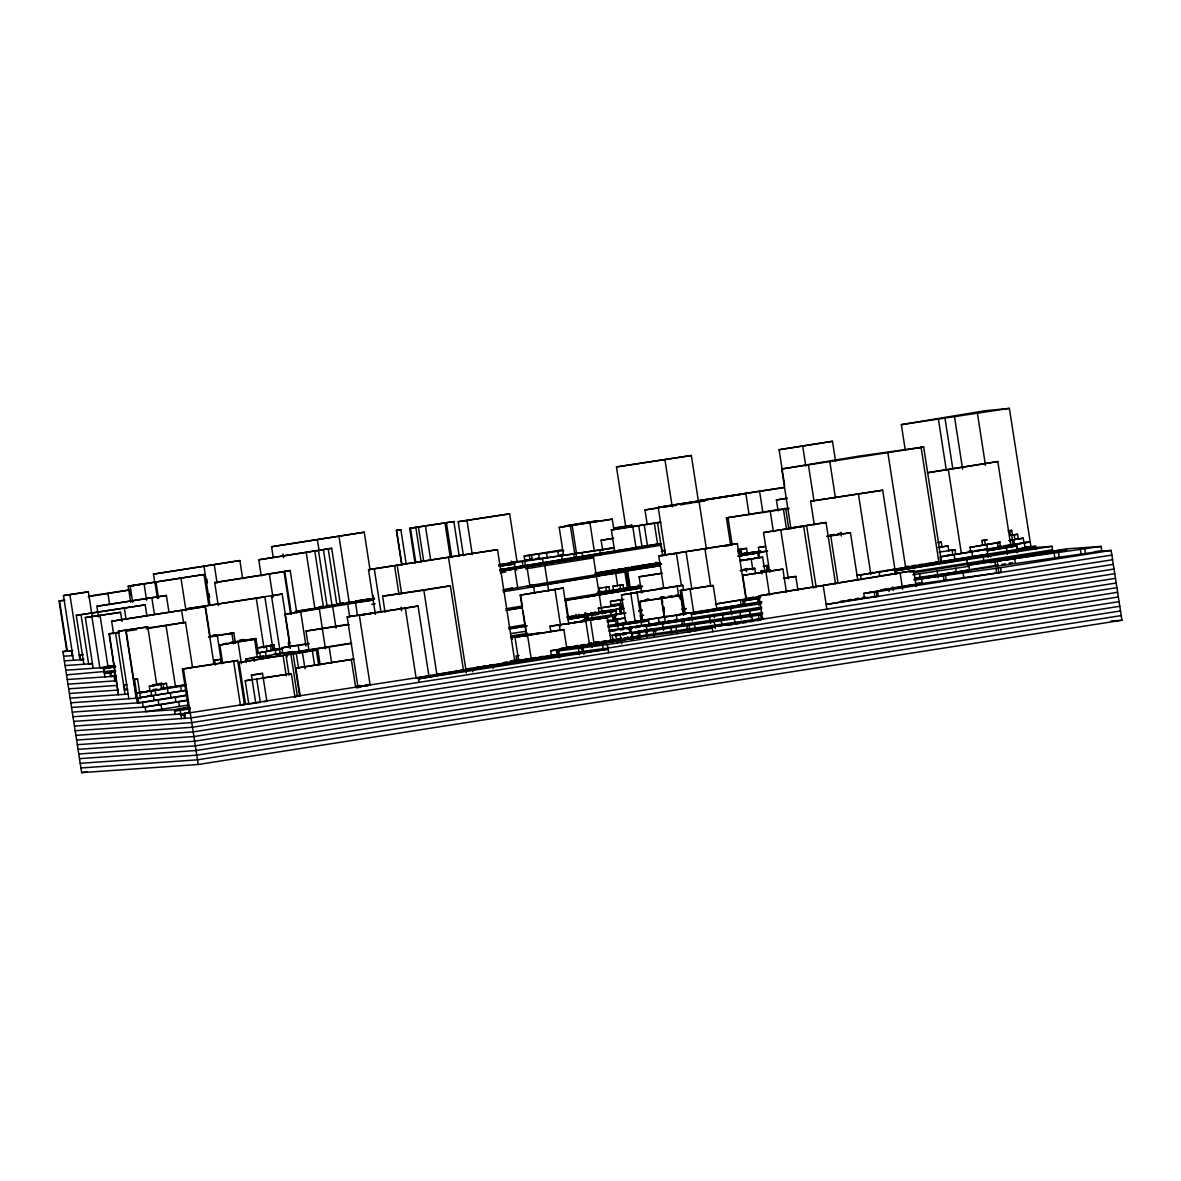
<?xml version="1.0" encoding="UTF-8"?>
<svg xmlns="http://www.w3.org/2000/svg" width="1181" height="1181" viewBox="0 0 1181 1181"><rect width="100%" height="100%" fill="white"/><g stroke="black" fill="none" stroke-linecap="round" stroke-linejoin="round"><path stroke-width="1.5" d="M520.231 595.135L563.234 588.02L520.231 595.135L526.652 636.618M625.768 622.859L621.442 594.929L682.795 585.304L683.607 590.544M291.367 614.076L284.783 571.545L214.706 582.587L218.264 605.617M970.044 547.334L999.776 542.389L1000.499 547.039L998.196 547.615L970.767 551.985L970.044 547.334L999.776 542.389M1024.798 542.345L1030.201 541.961L940.076 556.96L940.799 561.61L1016.974 549.46L1016.767 552.605M661.832 597.379L662.866 597.128M621.058 604.642L598.383 608.23L598.929 611.714L622.461 608.392L621.737 603.727L620.955 603.786L621.678 608.436L615.714 609.617L616.423 614.268L612.836 615.065L613.559 619.715L625.266 618.135M617.146 618.933L613.559 619.715L612.895 615.065L625.871 613.042M184.694 713.531L185.417 718.196L184.502 718.388L183.793 713.737L189.329 712.556M184.871 714.697L180.9 715.11L184.28 714.535M615.139 615.744L616.615 615.434L582.794 620.365L613.072 616.231M282.185 594.013L271.497 595.947L279.72 649.019L273.077 650.022L264.869 596.951L186.436 608.82L282.185 594.013L289.847 643.542M289.685 642.434L288.267 642.715L288.991 647.365M288.208 647.528L290.393 647.085M189.27 713.354L182.42 669.125L189.122 667.811L237.661 660.43L244.497 704.644L240.452 705.456L233.617 661.227L237.661 660.43M73.001 716.764L174.419 709.678L187.558 707.109M187.735 708.26L174.611 710.844L178.789 710.549M249.058 703.817L245.545 704.348L239.049 662.452L316.331 650.081L318.59 664.652M239.049 662.452L316.331 650.081M245.22 680.787L256.735 679.075L260.337 702.341L248.822 704.068L245.22 680.787L251.095 679.651M1016.885 549.091L1030.924 546.611L1009.371 408.375L984.733 410.781L901.339 424.643L905.251 449.917M294.099 696.849L299.649 695.919L293.168 654.023M243.537 704.481L247.139 703.802M290.6 614.194L284.016 571.663L290.201 570.497L296.785 613.013M1009.238 540.647L1012.147 540.101L1012.87 544.766L1009.962 545.312M204.859 566.437L204.003 566.6L209.923 604.834M564.488 555.159L524.91 560.695L524.187 556.03L562.171 549.8M524.91 560.695L531.45 559.484M261.252 576.003L258.742 559.794L331.684 548.279L340.335 604.141L295.206 611.478M222.619 662.94L219.858 645.047L254.609 639.29L257.369 657.197M621.442 594.929L682.795 585.304M643.025 620.143L641.062 620.453L640.338 615.788L643.704 615.271M615.419 624.38L641.416 620.394L637.09 592.463M73.488 660.268L63.464 595.564L88.368 591.829L92.266 616.999M66.83 651.322L59.05 601.055L63.641 600.228M83.866 664.253L76.293 615.375L145.189 604.849L146.872 615.714M76.293 615.375L145.189 604.849M284.961 614.327L340.025 604.524L373.137 600.007L284.961 614.327L290.231 648.413M82.611 654.569L79.26 655.16L83.246 654.584M213.421 635.452L216.595 634.876M83.334 659.219L79.983 659.81L69.959 595.106M208.461 637.223L231.904 633.296L233.528 643.763M240.319 641.327L255.923 638.537L257.547 649.004M219.858 645.047L237.381 641.874M115.295 675.65L110.556 676.506L109.833 671.841L114.572 671M114.749 672.166L104.43 673.406L113.14 672.033M295.885 668.195L353.636 659.116L295.885 668.195L300.21 696.126M1008.899 540.529L1013.756 539.82L1014.479 544.471L1012.87 544.766M273.224 557.476L271.571 546.744L364.235 532.218L370.037 569.744M271.571 546.744L364.235 532.218M258.742 559.794L331.684 548.279M88.265 596.73L129.526 589.969L88.575 596.095M214.706 582.587L290.201 570.497M98.495 616.954L96.857 606.281L166.388 595.475L168.868 611.492M146.178 598.501L148.865 598.029M96.857 606.281L166.388 595.475M113.583 633.754L111.649 621.236L205.066 606.635L213.923 663.855M111.649 621.236L205.066 606.635M109.375 633.725L118.454 694.768L109.006 633.784L118.44 632.366M128.862 698.753L118.41 631.259L147.787 626.86L156.866 685.482M146.237 628.75L185.535 622.328L192.473 667.162M338.917 603.831L343.464 603.019M336.674 604.642L333.057 605.189L374.466 598.324L355.85 601.114M65.796 670.217L103.323 667.59L115.088 665.523M115.266 666.689L103.5 668.756L115.9 666.837M273.889 644.649L270.464 645.254L273.992 644.782M272.9 649.609L276.324 648.989M116.653 680.743L67.967 684.183M117.362 685.393L68.675 688.833M118.085 690.058L69.399 693.483M163.864 688.759L161.664 688.922L160.941 684.271L163.14 684.109L163.864 688.759L150.017 691.033L149.293 686.368L156.793 685.039L153.338 685.556M981.898 540.588L987.08 539.732L981.898 540.588L982.622 545.238L987.803 544.382M155.715 690.014L135.505 693.587L185.579 685.511M161.088 688.922L186.126 684.877M147.404 696.273L151.02 695.639M154.859 583.237L153.456 574.128L239.876 560.562L242.681 578.764M153.456 574.128L239.876 560.562M130.692 602.28L128.198 586.16L204.018 574.497L208.742 604.952M132.685 602.236L130.19 586.116L139.845 584.418L128.198 586.16M145.189 583.872L144.097 584.064L146.592 600.199M130.19 586.116L204.018 574.497M93.181 668.298L85.327 617.56L120.536 612.319L121.938 621.383M91.985 617.102L99.839 667.841L114.793 665.434M221.127 662.408L220.655 659.308L214.647 660.356L215.37 665.021M279.72 649.019L283.115 648.428M740.531 570.792L754.777 568.312L755.619 573.671M1006.404 547.718L1016.428 545.962L987.213 550.774L1006.404 547.718L1007.423 554.317M235.418 643.365L233.794 632.898L229.306 633.666L231.904 633.296M255.746 703.064L251.42 675.133L262.536 673.391L266.862 701.322L263.791 701.78M266.404 646.627L257.502 648.133L258.211 652.783L267.127 651.292L266.404 646.627L264.204 646.789L274.007 645.121L274.73 649.771L266.493 651.174M256.247 653.226L279.572 649.343L280.296 653.994M278.834 654.244L275.926 654.746L275.217 650.096M602.856 549.386L563.544 555.35L559.218 527.42L612.275 519.138L613.899 529.619M559.218 527.42L612.275 519.138M375.351 614.356L368.516 569.685L497.541 549.623L514.827 661.33L462.317 670.055M641.593 592.936L639.098 576.815L661.655 573.184M282.658 648.59L277.358 649.491L279.572 649.343M137.572 679.016L133.719 679.592L137.572 679.016L140.613 698.709M1014.154 534.831L1014.878 539.481L1018.288 538.92L1017.564 534.255L1014.154 534.831L1011.659 535.259L1012.368 539.909L1023.248 538.196L1023.971 542.847L1014.479 544.471M620.601 609.824L621.856 609.603L620.438 609.706M183.793 713.737L430.785 675.562M784.686 485.775L779.106 449.725L832.487 441.295L835.558 461.121M665.641 555.291L658.216 507.343L745.831 493.555L749.123 514.857M745.831 493.555L658.216 507.343M784.228 487.325L699.108 500.582L784.361 487.576M614.046 528.394L632.16 525.353L627.702 526.003M614.873 552.605L611.359 529.915L660.888 522.312M730.655 545.209L726.418 517.883L787.801 508.081M602.738 550.73L601.114 540.263L613.677 538.152M607.935 548.663L611.448 547.94M769.702 572.313L763.546 532.557L803.641 526.224L813.163 587.666M665.213 550.243L661.847 550.804L657.537 522.873M725.282 546.198L728.78 545.607M351.333 659.529L355.658 687.46L357.961 687.047L347.17 616.881L418.074 606.03L428.88 675.857L416.111 678.027L405.304 608.2L418.074 606.03M759.28 552.856L758.438 547.482L765.081 546.36M267.747 656.119L271.025 655.573M277.505 654.643L278.539 654.466M876.671 591.223L881.513 590.411M639.305 639.334L638.094 631.584L655.337 628.72L655.809 631.82M178.124 709.604L190.156 707.581M190.348 708.748L180.176 710.46L181.431 718.609M1114.023 569.05L607.935 648.074L551.306 655.485L550.582 650.82L640.102 636.057M178.848 714.269L189.196 712.527M361.312 686.131L357.976 686.707L370.125 684.921M764.063 618.298L712.084 627.037L712.793 631.702M467.469 668.786L470.879 668.21M475.987 667.354L479.397 666.778M482.793 666.217L486.203 665.641M728.441 625.472L732.043 624.867M735.645 624.262L739.217 623.657M742.79 623.066L746.362 622.461M749.95 621.856L753.522 621.265M757.095 620.66L760.667 620.055M625.709 526.593L616.467 466.938L691.343 455.497L698.34 500.7M616.467 466.938L691.343 455.497M901.339 424.643L1009.371 408.375M779.106 449.725L832.487 441.295M790.99 528.97L781.704 468.99L857.805 456.279L923.675 447.009L941.39 561.521L935.308 562.54L938.865 562.023L921.136 447.51L917.578 448.027L923.675 447.009M781.704 468.99L921.136 447.51M647.218 524.541L644.974 509.971L676.329 504.715M692.391 502.368L681.319 504.228L704.983 500.788L694.398 502.545M687.342 503.726L690.87 503.136M997.797 461.55L927.484 472.754L997.797 461.55L1010.774 545.342L996.853 547.644M778.102 510.886L776.404 499.962L787.151 498.161M368.516 569.685L497.541 549.623M611.359 529.915L660.061 522.105M814.3 524.91L810.624 501.231L882.679 490.218L895.095 570.364M810.624 501.231L882.679 490.218M726.418 517.883L789.115 508.494M514.606 561.994L512.023 562.422L515.388 561.994M662.748 555.395L660.917 543.57L500.36 569.582L500.611 571.205L514.798 568.991L517.883 588.979M660.917 543.57L504.833 569.065L505.084 570.689L501.556 571.205L501.305 569.567M500.213 571.205L516.422 568.504L516.673 570.128M499.962 570.556L593.32 556.251L602.221 613.736M500.611 571.205L567.618 560.001L567.367 558.377M512.894 569.006L593.32 556.251M559.661 559.897L559.912 561.521L661.168 545.209M500.464 572.829L505.867 571.929M593.571 557.875L525.471 568.843M385.08 612.334L382.585 596.198L450.374 585.806L463.424 670.055L436.881 674.484L423.846 590.22L450.374 585.806M763.546 532.557L803.641 526.224M826.036 522.489L788.007 528.438L826.036 522.489L835.543 583.931M663.722 588.094L658.747 555.941L737.402 543.585L745.979 598.988L715.346 604.096L759.929 596.995M658.747 555.941L737.402 543.585M594.958 573.095L614.415 569.847M617.958 569.257L621.486 568.666M625.029 568.061L628.572 567.471M632.101 566.88L635.644 566.29L635.895 567.928L661.39 564.208M596.641 573.125L649.727 564.238L649.934 565.64L595.106 574.807M596.051 573.523L660.238 562.791M660.017 563.204L608.304 571.855L608.525 573.257L612.083 572.652M508.893 588.684L512.51 588.079M595.637 574.128L661.449 563.928M838.023 533.694L841.536 533.103M503.106 589.821L512.096 588.315M622.535 571.294L626.122 570.689L625.9 569.301L595.445 574.379L609.529 572.342L609.75 573.73L595.815 576.062M503.032 590.146L533.384 585.067L534.683 593.497M661.463 563.957L528.099 585.835M596.272 574.926L660.459 564.193M615.655 572.062L619.213 571.456M622.786 570.866L660.223 564.607M737.712 551.512L741.255 550.922L742.037 555.956M595.859 575.516L615.567 572.224M370.17 685.201L359.364 615.375L373.211 613.057L347.17 616.881M620.173 571.693L595.667 575.782L609.75 573.73M503.283 591.77L596.449 576.505M659.869 565.655L531.834 586.721M737.963 553.151L741.506 552.56M750.156 553.874L767.591 551.158M599.431 592.227L598.826 588.271L601.867 587.769M608.909 586.736L605.868 587.252L606.473 591.209L609.514 590.692L608.909 586.736L598.826 588.271M616.556 589.673L613.515 590.175L612.909 586.219L615.951 585.717M623.598 588.64L622.992 584.684L619.951 585.2L620.556 589.157M597.852 591.711L601.38 591.12M630.167 587.621L598.324 593.01L612.408 590.958L612.659 592.582M598.058 593.113L638.744 586.307M505.911 608.761L521.972 606.074M598.103 593.349L621.088 589.496M624.631 588.906L638.773 586.544L638.522 584.92M564.784 599.225L642.597 586.219M609.307 592.375L613.869 591.607M624.542 589.836L627.583 589.319L624.483 569.301M565.478 599.933L569.375 599.284M506.132 610.164L522.194 607.477M506.162 610.385L522.238 607.698M565.005 600.627L641.741 587.798M641.032 588.153L572.933 598.959M1011.704 530.358L1009.666 530.697L1010.39 535.347L1012.427 535.008L1011.704 530.358L1008.19 530.86M760.623 596.553L746.333 598.634L742.731 575.354L782.885 569.139L786.487 592.419M742.731 575.354L782.885 569.139M680.286 590.53L713.206 585.466L716.808 608.746L693.719 612.585L683.888 613.81L680.286 590.53L713.206 585.466M638.331 602.059L641.682 601.498M784.184 578.38L795.817 576.431L797.972 590.397M596.021 612.26L590.648 613.16L595.933 612.393M590.338 613.5L593.866 612.909M508.79 627.377L524.866 624.69M568.223 617.427L579.074 615.611L578.867 614.223M590.367 613.736L597.896 612.481M601.365 611.906L606.591 611.035M610.075 610.444L613.559 609.868M567.662 617.84L600.184 612.408M601.956 612.112L605.587 611.507M609.219 610.902L612.836 610.297M598.029 613.367L590.869 614.563L597.911 613.53M601.616 612.762L606.99 611.861M610.577 611.271L614.164 610.666M945.892 555.646L949.509 555.04M976.702 550.523L980.333 549.918M983.95 549.313L987.582 548.707M509.011 628.779L526.859 625.797M592.877 614.755L598.103 613.884M601.587 613.308L606.813 612.422M610.282 611.847L613.766 611.271M509.041 629.015L526.903 626.033M584.418 616.482L568.681 619.11L565.581 599.092M595.076 614.696L598.619 614.105M602.177 613.515L605.809 612.895M609.426 612.289L613.057 611.684M954.396 554.553L972.48 551.704M567.913 619.479L585.968 616.452M607.359 617.427L574.055 622.461L607.359 617.427L610.961 640.707L588.876 644.265M894.932 569.36L856.535 575.472M891.138 569.685L938.865 562.023M857.081 575.56L987.759 554.258M1016.28 549.505L1035.516 546.301L1036.003 549.401M135.623 693.572L136.332 698.222L186.303 690.162M762.542 619.154L758.94 595.888L913.74 570.541L916.235 586.647M748.784 598.103L753.493 597.32M913.74 570.541L890.814 574.365L900.129 573.006L902.624 589.127M682.869 609.175L686.397 608.584L682.898 609.101L685.408 608.776M746.333 598.634L753.109 597.497M756.49 596.936L759.87 596.361M758.94 595.888L900.129 573.006M969.483 569.773L968.76 565.123L1066.694 548.825L1101.105 546.419L1101.829 551.084L915.098 578.011M990.519 562.687L994.107 562.097M997.709 561.492L1001.296 560.901M1004.898 560.296L1066.871 549.992L1052.729 550.981L913.4 572.829M682.913 613.943L689.704 612.836M628.927 622.535L744.931 604.229L744.207 599.579M914.124 578.985L998.24 564.99M1001.842 564.385L1005.43 563.795M1009.032 563.189L1012.619 562.599M914.301 580.151L969.66 570.94L915.275 579.177M609.366 630.831L646.214 625.251L647.424 633.001M691.918 617.811L649.181 624.38L648.458 619.73M916.618 583.34L920.191 582.75M883.167 589.378L886.783 588.773M869.437 592.419L873.054 591.829M863.769 593.408L877.498 591.681L878.221 596.331L864.492 598.058L863.769 593.408L915.895 584.506L890.4 588.212M613.411 643.35L612.216 635.599L646.937 629.901M638.094 631.584L655.337 628.72M840.577 601.277L844.179 600.671M847.722 600.081L851.398 599.461M854.955 598.87L858.617 598.25M862.189 597.66L865.835 597.055M867.991 597.483L826.139 604.465L1112.576 559.735M871.504 596.892L875.003 596.302M632.101 637.15L609.396 640.781M611.699 640.589L638.818 636.234M427.921 675.783L558.008 654.569M827.305 536.499L850.453 532.734L857.805 580.225M739.454 555.38L767.222 550.981M763.251 566.112L767.178 565.492L767.901 570.157L760.756 571.279M646.199 590.751L630.462 593.364L647.262 590.884M658.422 588.729L661.921 588.138M263.289 656.872L260.47 657.33L259.746 652.68M610.415 601.454L620.335 599.992L620.881 603.491L610.961 604.952L610.415 601.454L622.535 599.446M160.941 684.271L166.462 683.356L167.171 688.006L161.664 688.922M618.755 608.436L622.476 607.816M585.259 621.944L584.241 615.345L615.109 610.503M588.079 618.283L584.787 618.844L624.882 612.983M597.468 619.124L601.085 618.519M604.702 617.914L608.333 617.323M556.694 654.584L518.636 660.637L515.019 637.356L563.868 629.517L566.924 649.225M515.019 637.356L563.868 629.517M550.582 650.82L566.762 648.148L561.344 648.93M357.784 686.22L361.371 685.63M364.973 685.039L368.561 684.449M356.441 686.648L360.043 686.058M518.636 660.637L527.686 659.131M357.961 687.386L361.563 686.796M365.15 686.205L368.738 685.615M356.632 687.814L360.22 687.224M536.543 558.643L539.953 558.096L536.307 558.613M743.779 569.198L747.248 568.622M149.293 686.368L163.14 684.109M125.777 630.743L136.228 698.237L186.495 690.383M760.106 598.162L742.819 601.011L757.803 598.649L758.822 605.248M138.029 698.104L138.753 702.769L187.218 695.033L186.731 691.933M71.569 707.449L142.517 702.503L186.997 695.461M142.517 702.503L143.241 707.153L187.72 700.112M72.277 712.113L145.13 707.02L187.69 700.377M145.13 707.02L145.853 711.685L188.414 705.027M755.545 553.269L760.977 552.383L738.789 555.572M754.452 558.214L758.069 557.639M1052.005 546.316L1035.707 547.467L894.637 570.984L1052.005 546.316L1052.551 549.815L909.621 572.224M838.067 533.945L841.433 533.413M740.354 560.783L762.646 557.196L764.875 571.515M309.053 650.923L305.982 631.053L347.007 624.469M349.118 624.631L305.982 631.053M282.702 653.196L281.86 647.734L308.787 643.438M281.86 647.734L309.038 643.881M246.327 662.511L245.781 658.998L292.416 651.779L273.446 654.304M287.16 656.798L286.614 653.27L350.846 643.158M351.717 643.409L326.576 647.424L329.189 647.085L331.654 662.969M329.189 647.085L286.614 653.27M356.47 686.058L360.057 685.482M401.702 564.946L396.358 530.402L400.876 529.693L406.234 564.238M414.989 562.879L409.645 528.32L444.957 522.903L453.844 521.559L459.202 556.103M463.454 555.69L458.184 521.707L509.661 513.838L517.13 562.156M498.854 564.68L517.071 561.787M334.754 605.454L374.48 599.195M738.14 556.103L757.7 552.988L758.542 558.362M740.251 560.562L762.646 557.196M938.024 542.67L941.242 542.153L941.966 546.803M938.201 547.497L948.018 545.947L948.742 550.597M938.925 552.162L954.957 549.711L955.665 554.361L940.829 556.709M510.576 637.076L541.09 632.765L510.664 637.592M761.76 601.601L716.188 608.732M510.605 660.917L519.537 659.5M503.519 662.585L507.107 662.01M510.679 661.449L522.032 659.648M524.999 659.175L528.999 658.54M532.483 657.979L535.982 657.433M539.466 656.872L542.95 656.326M396.358 530.402L400.876 529.693M409.645 528.32L453.844 521.559M458.184 521.707L509.661 513.838M516.407 561.713L532.69 559.174M559.809 554.937L563.426 554.376M661.271 551.069L664.77 550.523L665.494 555.173L661.995 555.72M326.369 605.691L330.016 605.13M339.124 603.698L342.77 603.137M348.247 602.28L351.894 601.705M355.54 601.144L373.757 598.295M335.212 605.573L297.568 611.064M1094.58 551.586L1111.144 550.42L1121.95 620.246L198.231 764.491L81.651 772.625L62.918 651.602L68.38 650.746M371.749 604.406L375.204 603.86M829.461 535.303L834.701 534.476M737.933 549.711L746.525 548.368L747.248 553.033L740.369 554.096L760.874 551.187M659.677 562.673L637.46 566.024M737.992 556.015L753.729 553.564M359.364 615.375L405.304 608.2M83.969 659.249L80.559 659.78L79.836 655.115M740.457 560.399L743.956 559.853M747.455 559.307L750.954 558.761M747.765 559.454L751.352 558.893M114.69 670.601L66.52 674.868M109.833 671.841L115.708 671M760.653 571.501L769.569 570.098M111.929 675.798L115.413 675.266M116.432 675.65L111.324 676.447L110.601 671.797M620.335 599.992L623.834 599.446M182.42 669.125L233.617 661.227M126.736 684.537L123.606 684.995L126.972 684.522M127.696 689.173L124.787 689.63L124.064 684.965M550.774 631.569L549.947 626.21L585.85 621.073L589.452 644.354L562.997 648.502M549.947 626.21L585.85 621.073M251.42 675.133L262.536 673.391M606.931 620.748L624.911 617.958M640.338 615.788L641.253 615.655M968.76 565.123L1101.105 546.419M912.869 574.778L968.951 566.29M256.735 679.075L291.338 673.672L294.94 696.938M607.964 627.096L648.649 620.881L608.215 626.712M761.022 603.683L691.387 614.327L758.527 603.299A111.693 1.166 -8.8 0 1 761.863 602.768M914.286 579.723L1000.514 567.707L1111.144 550.42M608.51 630.58L761.553 607.167M643.291 626.491L761.745 608.333M644.974 626.506L760.298 609.322M877.247 590.958L886.355 589.599M904.262 585.953L1001.237 572.357L1000.514 567.707M877.498 591.681L1111.867 555.085M647.262 629.724L762.631 612.555M652.694 630.064L762.808 613.721M638.271 632.75L631.555 633.651L758.482 615.227L760.682 615.065L761.228 618.564L630.506 637.253M588.448 643.512L591.947 642.966M561.226 648.207L564.666 647.66M567.707 647.262L571.545 646.598M574.793 646.14L578.424 645.52M561.418 649.358L564.858 648.827M568.297 648.295L571.722 647.749M575.162 647.218L578.601 646.686M712.084 627.037L1113.299 564.385M761.405 619.73L640.279 637.223L557.476 651.085L607.403 644.575L712.261 628.203M525.073 659.441L528.571 658.895M1114.746 573.7L191.027 717.93L74.447 726.079M1115.469 578.35L191.75 722.595L75.171 730.729M1116.178 583.015L192.459 727.245L75.894 735.379M1116.901 587.666L193.182 731.895L76.603 740.044M1117.625 592.316L193.905 736.56L77.326 744.694M1118.348 596.981L194.629 741.21L78.049 749.345M1119.071 601.631L195.352 745.861L78.773 754.009M1119.795 606.281L196.061 750.525L79.496 758.66M81.651 772.625L87.114 771.769M1120.503 610.946L196.784 755.176L80.205 763.31M1121.227 615.596L197.507 759.826L80.928 767.975M524.187 556.03L563.765 550.508M498.869 565.049L614.341 547.954M740.31 570.541L754.777 568.312M642.139 621.383L639.083 601.69L679.592 595.401L680.61 595.667L683.651 615.36M639.083 601.69L680.61 595.667M638.773 610.946L642.287 610.4M640.205 620.261L643.734 619.715M608.038 625.546L625.989 622.786L625.502 619.685M663.102 617.028L666.925 616.438M678.957 614.578L682.47 614.031M683.592 613.825L686.131 613.426M683.489 614.282L641.977 620.305M656.784 622.771L660.297 622.225M675.591 620.276L665.243 621.87L661.64 598.605M514.695 660.209L518.341 659.648M212.846 635.422L216.463 634.861M645.579 599.771L649.033 599.239M675.517 595.268L678.189 594.87M668.623 596.331L672.004 595.815M615.714 609.617L624.159 608.318M584.241 615.345L615.892 610.784M638.862 610.857L642.434 610.311M525.678 631.318L511.225 633.488M512.067 638.921L511.594 635.821L527.818 633.37M607.108 621.915L615.7 620.793L613.795 620.881M626.831 629.001L631.805 628.248M635.127 627.746L640.117 626.978M513.336 567.751L499.799 569.788M514.385 562.835L515.108 567.485L519.876 566.762M660.12 597.497L662.969 597.069M261.946 678.012L291.338 673.672M611.979 631.259L615.271 630.757M620.217 630.004L623.509 629.517M614.164 634.492L617.456 634.005M609.632 640.117L612.157 639.748M243.773 704.097L247.272 703.566M296.756 695.934L300.24 695.402M63.464 595.564L88.368 591.829M59.05 601.055L64.94 600.214M284.016 571.663L284.783 571.545M85.327 617.56L120.536 612.319M499.268 566.304L514.562 564.001L499.061 566.216M118.41 631.259L147.787 626.86M125.688 631.289L136.568 629.65M147.448 628.026L185.535 622.328M109.006 633.784L119.207 632.795M347.288 602.443L352.071 601.734M318.988 606.842L322.339 606.34M318.781 607.329L322.324 606.798M325.779 606.311L329.41 605.764M72.735 650.48L67.347 651.292L59.567 601.011M209.317 636.559L233.794 632.898M639.098 576.815L662.423 573.331M239.846 639.984L243.611 639.408M231.446 642.198L255.923 638.537M223.371 643.807L227.018 643.261M92.251 663.382L88.634 663.914L81.076 615.035M230.206 642.833L254.609 639.29M106.63 666.291L109.995 665.804M274.007 645.121L256.484 647.911M272.486 649.388L276.044 648.841M272.959 649.698L276.457 649.166M214.071 660.194L220.655 659.308M644.856 599.786L648.413 599.254M660.637 597.409L664.224 596.877M638.552 601.911L641.8 601.424M598.383 608.23L621.132 604.952M158.077 683.829L161.664 683.297M152.541 684.891L162.358 683.43M152.408 685.452L166.462 683.356M153.264 689.556L156.896 689.01M160.527 688.464L164.144 687.918M167.776 687.386L171.407 686.84M175.024 686.294L185.904 684.67M139.092 692.214L143.063 691.608M146.665 691.077L150.267 690.531M147.861 695.904L151.33 695.388M628.587 628.942L632.13 628.41M614.976 634.551L618.519 634.035M622.047 633.503L625.59 632.972M615.153 635.718L618.696 635.186M622.239 634.655L625.768 634.138M617.471 638.951L620.999 638.419M624.542 637.888L628.085 637.356M595.372 642.464L598.797 641.947M602.236 641.431L605.661 640.914M566.998 647.144L570.526 646.612M574.069 646.081L577.598 645.549M581.126 645.018L584.669 644.486M588.197 643.955L591.725 643.438L588.168 644.073M595.268 642.907L598.797 642.375M602.325 641.844L605.868 641.313M567.175 648.295L570.703 647.779M574.246 647.247L577.775 646.716M581.318 646.184L638.995 637.4L581.111 646.302L581.657 649.801M577.243 553.018L578.572 552.826M826.833 536.13L850.453 532.734M744 554.863L757.7 552.988M680.108 614.282L685.364 613.5M646.214 625.251L609.293 630.698M615.286 634.596L618.888 634.049M622.313 633.547L625.9 633.016M615.567 635.732L619.08 635.216M622.579 634.699L626.078 634.182M617.766 638.98L621.368 638.449M624.793 637.947L628.381 637.415M580.934 645.136L584.846 644.575M595.298 643.025L599.033 642.464M602.251 641.992L606.266 641.386M644.974 509.971L659.087 507.904M664.386 507.136L667.929 506.619M671.458 506.118L676.757 505.335M680.286 504.833L683.814 504.317M776.404 499.962L787.107 498.397M613.884 527.937L631.673 525.338M601.114 540.263L612.969 538.521M602.546 549.578L614.4 547.836M509.026 568.061L523.109 566.009M500.833 569.582L507.874 568.548M670.97 554.509L674.513 553.992M738.095 549.608L746.525 548.368M737.608 551.453L741.255 550.922M595.165 573.892L625.9 569.301M595.224 575.162L659.943 565.817M595.386 575.295L615.596 572.46M743.868 553.52L760.372 551.114M596.479 575.531L601.749 574.763L601.542 573.361M595.401 576.328L627.687 571.619L626.373 571.811L628.897 588.108M509.011 589.319L512.539 588.802M740.856 560.503L744.178 560.015M612.909 586.219L622.992 584.684M627.362 587.917L641.445 585.879M598.487 592.242L639.822 586.381M597.335 592.729L621.413 589.186M624.926 588.669L630.211 587.902M597.379 593.01L614.947 590.175M631.097 588.802L634.625 588.3M600.849 593.408L613.16 591.622M602.266 593.393L606.163 592.877M609.676 592.36L613.205 591.843M572.888 598.723L576.417 598.221M579.93 597.704L599.298 594.884M565.891 599.992L569.404 599.476M783.372 578.247L795.817 576.431M905.281 566.703L908.794 566.201M912.322 565.684L915.851 565.168M919.379 564.651L922.907 564.134M926.435 563.632L929.964 563.116M601.218 611.625L604.731 611.108M567.426 616.91L572.711 616.142M576.239 615.626L579.753 615.124M583.281 614.607L586.795 614.09M869.334 572.874L872.966 572.342M876.597 571.811L880.79 571.412M883.86 570.748L887.861 570.379M566.762 617.235L600.199 612.363M601.97 612.289L605.484 611.773M610.769 611.005L614.282 610.488M568.327 617.471L587.311 614.843L587.518 616.231L574.763 618.091L574.557 616.689M601.424 613.028L606.709 612.26M610.223 611.743L613.751 611.227M568.253 618.372L573.538 617.604M577.066 617.102L580.58 616.585M585.865 615.818L589.378 615.301M568.74 618.372L574.01 617.604M577.539 617.087L581.052 616.585M586.337 615.818L589.85 615.301M593.379 614.784L598.664 614.017M766.425 594.545L770.322 593.984M610.09 635.481L631.377 632.499M610.813 640.146L614.386 639.615M581.982 645.284L585.436 644.767M503.239 663.028L506.546 662.541M511.521 661.818L514.827 661.33M530.8 565.168L534.343 564.651M515.108 567.485L520.481 566.718M524.069 566.201L527.656 565.684M531.243 565.168L534.831 564.651M382.585 596.198L423.846 590.22M831.025 534.831L832.767 534.58M758.438 547.482L765.657 546.434M764.033 565.95L767.178 565.492M766.927 570.29L770.47 569.773M1010.582 535.273L1017.564 534.255M1016.339 539.2L1023.248 538.196M998.063 546.596L1001.621 546.094M1004.972 545.607L1030.053 541.976M968.833 551.32L972.022 550.863M932.798 562.761L941.39 561.521M812.749 587.666L816.145 587.178L806.623 525.737M681.467 609.278L684.995 608.761M629.65 627.2L633.193 626.683M636.751 626.166L640.309 625.664M489.318 665.154L493.525 664.549M426.666 677.156L558.185 655.735L608.112 649.24L418.517 678.839L430.976 676.728L427.33 677.259M938.29 542.581L941.242 542.153M940.814 546.98L948.018 545.947M997.192 542.419L1000.277 541.976M948.181 550.686L954.957 549.711M1003.894 546.212L1007.526 545.681M749.817 559.233L751.175 559.056L752.828 569.803M253 657.551L263.363 656.193M315.652 649.24L317.689 648.974L320.154 664.859M245.781 658.998L253.753 657.965L254.299 661.463M322.546 628.381L323.83 628.218M581.657 645.151L584.772 644.826M1024.916 547.039L1035.516 546.301M62.918 651.602L71.406 650.997L72.13 655.662M63.641 656.252L72.764 655.617M64.35 660.902L83.142 659.589M65.073 665.567L92.472 663.648M67.243 679.533L114.07 676.255L114.793 680.906M519.109 655.603L516.082 655.824L516.791 660.474L519.832 660.268M124.315 689.66L127.415 689.438M1111.026 621.014L1121.95 620.246M70.122 698.148L128.138 694.088M70.845 702.798L136.597 698.207M73.724 721.414L180.723 713.944M664.859 616.438L666.054 616.364M1084.763 548.973L1085.487 553.623M1080.349 549.283L1081.058 553.933M1058.442 552.324L1059.165 556.974M1054.028 552.634L1054.751 557.284M1024.296 542.98L1025.005 547.63M1016.811 544.308L1017.535 548.958M1016.162 544.441L1017.446 552.56M1014.627 558.406L1015.35 563.057M977.381 413.01L985.485 465.358M997.473 542.965L998.196 547.615M997.133 561.137L997.856 565.788M998.107 568.031L998.831 572.682M994.933 561.285L995.657 565.935M995.908 568.194L996.631 572.844M990.091 553.904L990.564 557.004M986.755 544.721L987.478 549.372M987.036 549.608L988.246 557.373M984.57 540.175L985.294 544.825M983.183 557.063L983.729 560.562M954.514 416.804L962.618 469.167M971.874 551.97L972.598 556.635M944.977 418.177L952.801 468.739M966.796 559.72L967.815 566.319M948.402 469.758L961.378 553.549M963.046 572.741L963.77 577.406M938.423 419.27L946.261 469.817M954.041 554.73L954.75 559.381M955.709 568.223L956.256 571.707M952.093 550.169L952.816 554.819M945.553 575.472L946.276 580.137M943.353 575.634L944.062 580.284M937.123 571.028L938.142 577.627M921.446 578.675L922.169 583.325M919.63 573.759L920.176 577.243M887.935 453.046L905.665 567.559M894.46 569.818L894.947 572.933M892.747 586.898L893.308 590.485M888.584 588.478L889.072 591.578M879.166 572.209L879.638 575.309M876.391 591.799L877.114 596.464M874.191 591.961L874.914 596.612M858.454 494.278L870.855 574.424M860.565 575.014L861.289 579.679M829.8 461.535L835.439 497.895M840.783 532.424L841.344 536.056M830.76 535.997L838.111 583.473M808.454 465.107L814.078 501.453M802.726 446.285L805.796 466.111M823.26 585.85L826.862 609.116M785.734 509.055L788.834 529.088M783.461 509.38L786.561 529.428M780.789 530.048L788.347 578.838M770.292 511.58L773.393 531.612M759.663 491.724L762.926 512.82M766.484 565.61L767.192 570.275M765.952 571.973L769.554 595.254M758.704 552.442L759.545 557.816M761.479 570.349L762.04 573.936M758.482 615.227L759.014 618.711M746.023 568.548L746.51 571.648M751.825 616.202L752.371 619.685M749.566 610.902L750.585 617.486M742.642 599.845L743.351 604.495M727.998 517.765L732.22 545.091M740.354 600.199L741.077 604.849M740.074 612.319L741.092 618.903M734.331 618.933L734.877 622.417M730.699 608.259L731.733 614.858M722.58 615.05L723.112 618.534M721.296 620.837L721.827 624.336M699.034 501.394L706.459 549.342M704.968 549.003L710.785 586.529M713.752 614.489L714.239 617.589M714.284 621.841L715.302 628.44M709.53 616.954L710.549 623.553M686.043 551.763L691.859 589.289M690.117 589.304L693.719 612.585M694.576 624.719L695.609 631.318M691.21 613.16L692.406 620.911M664.962 459.896L672.24 506.9M689.069 625.487L690.088 632.086M676.433 553.358L681.407 585.525M681.585 590.559L685.187 613.825M686.855 625.65L687.873 632.248M683.932 620.763L684.463 624.262M679.592 595.401L680.153 598.988M677.185 586.234L678.809 596.715M681.717 620.926L682.264 624.409M676.403 615.404L677.126 620.069M675.99 627.155L677.008 633.754M670.823 627.893L671.841 634.492M654.363 523.331L657.61 544.279M663.855 607.093L664.327 610.208M661.877 597.232L662.689 602.472M663.412 607.123L664.135 611.773M656.001 562.053L656.474 565.153M661.345 598.531L664.386 618.224M662.467 623.775L663.486 630.374M644.25 525.028L647.483 545.976M658.363 618.18L659.087 622.83M638.744 525.825L641.992 546.773M654.717 628.809L655.204 631.909M653.329 630.624L654.363 637.223M632.795 526.815L636.042 547.763M646.037 631.643L647.07 638.227M639.792 601.867L642.848 621.56M641.047 622.077L641.593 625.561M639.379 631.392L640.574 639.157M627.51 570.453L630.433 589.304M630.831 593.585L635.157 621.516M626.904 570.556L629.606 588.005M625.738 588.418L625.96 589.821M632.175 633.606L633.193 640.205M630.654 627.834L632.573 640.25M629.074 627.952L629.783 632.603M619.656 589.437L619.863 590.84M615.345 570.836L617.707 586.056M618.224 589.452L618.475 591.076M620.409 608.658L621.132 613.308L622.402 613.101L620.97 613.19L619.715 605.041M622.786 624.852L623.332 628.351M619.479 609.042L620.202 613.692M621.147 639.187L621.87 643.837M620.217 634.345L621.413 642.11M617.323 619.361L618.047 624.011M609.248 571.855L609.47 573.243M617.515 624.144L618.003 627.244M614.947 614.578L615.67 619.228M615.522 619.626L616.246 624.291M614.15 614.873L614.873 619.523M615.729 635.009L616.94 642.774M610.592 611.596L611.138 615.08M599.815 550.184L600.538 554.834M604.421 591.991L604.642 593.379M589.939 522.888L594.264 550.818M607.403 644.575L608.658 652.724M592.006 554.79L592.272 556.413M602.502 644.915L603.033 648.413M597.276 614.622L597.055 613.219L583.694 615.168L583.901 616.556M587.813 555.793L588.064 557.432M582.203 552.915L582.927 557.565M591.592 614.43L592.124 617.929M590.456 620.232L594.058 643.512M587.666 615.006L588.197 618.504M591.696 644.191L592.168 647.291M572.18 525.486L576.505 553.417M585.776 612.806L586.337 616.438M575.974 553.859L576.697 558.51M585.053 612.718L585.997 618.652M570.379 525.796L574.704 553.727M573.774 554.022L574.483 558.672M582.794 647.808L583.827 654.407M575.915 614.238L576.476 617.884M565.153 560.355L565.404 561.979M578.38 648.118L579.399 654.702M561.551 555.867L562.274 560.517M557.875 551.424L558.598 556.074M563.234 588.02L568.799 624.144M555.026 589.747L560.606 625.827M559.395 625.236L560.222 630.61M546.523 553.121L547.246 557.772M558.687 650.997L559.705 657.596M544.574 564.4L548.766 591.445M557.284 649.919L558.495 657.684M542.492 558.716L543.201 563.367M556.295 649.993L557.019 654.643M538.684 554.273L539.392 558.923M531.524 555.277L532.247 559.927M531.642 565.95L531.893 567.574M529.309 555.424L530.033 560.089M526.977 566.954L530.077 586.942M524.763 561.285L525.471 565.935L523.065 566.275L522.342 561.625M527.597 635.54L531.199 658.821M520.511 594.634L522.46 607.27M523.021 610.872L526.933 636.131M511.24 561.064L511.801 564.636M511.816 635.836L512.288 638.936M492.639 665.464L493.127 668.579M467.026 520.6L472.282 554.598M472.252 668.726L472.74 671.827M446.418 522.725L451.762 557.284M444.957 522.903L450.301 557.462M448.573 557.816L465.86 669.538M465.786 669.789L466.274 672.89M425.426 526.003L430.785 560.547M418.414 527.066L423.758 561.61M415.815 527.376L421.159 561.935M410.471 528.232L415.83 562.776M396.624 530.372L401.968 564.917M418.34 677.673L419.063 682.323M397.2 565.286L401.658 594.117M394.557 565.729L399.016 594.56M400.964 607.182L401.525 610.784M374.274 568.843L380.961 612.098M373.034 595.386L373.506 598.487M355.555 603.137L357.503 615.7M339.05 536.661L349.281 602.768M347.745 604.362L349.679 616.925M328.215 548.899L336.851 604.761M332.702 606.621L336.039 628.144M323.402 549.682L332.053 605.543M317.423 539.894L319.091 550.612M318.486 550.567L327.137 606.429M314.781 551.114L323.432 606.975M319.372 608.968L325.425 648.768M306.248 552.664L314.899 608.525M312.36 650.849L314.618 665.42M300.727 611.95L306.012 646.037M302.439 652.355L304.978 668.741M298.276 645.594L299.398 652.872M282.923 553.933L283.47 557.506M296.283 653.551L298.542 668.121M290.925 654.451L297.405 696.347M285.964 655.204L289.065 675.252M283.115 655.765L286.215 675.798M269.401 574.365L272.959 597.409M270.493 645.712L271.217 650.377M265.385 651.75L266.109 656.4M256.292 598.413L263.954 647.941M238.075 642.287L241.411 663.766M214.307 565.049L217.127 583.266M217.363 635.895L221.688 663.825M206.837 579.192L207.398 582.824M209.081 593.748L209.657 597.394M205.701 608.053L210.218 637.194M181.033 578.528L186.022 610.769M181.667 610.769L183.616 623.288M183.454 669.051L198.231 764.491M180.604 686.338L181.328 691.003M178.641 701.854L179.364 706.504M166.063 625.782L175.497 686.751M175.246 697.38L175.954 702.031M156.025 582.263L158.52 598.383M154.962 582.44L157.457 598.575M174.419 709.678L175.142 714.343M170.285 693.026L171.009 697.676M167.451 688.508L168.174 693.173M151.891 598.044L154.371 614.061M161.044 704.585L161.767 709.25M158.121 700.082L158.845 704.747M155.198 690.501L155.922 695.151M153.382 695.712L154.106 700.363M150.961 691.18L151.685 695.83M129.807 591.77L130.368 595.357M124.389 608.555L126.072 619.42M134.531 679.533L138.133 702.813M126.116 630.684L137.321 702.857M115.605 633.326L125.038 694.31M107.988 593.777L109.656 604.554M100.134 615.877L107.988 666.63M103.707 668.741L104.976 676.89M103.323 667.59L104.046 672.255M584.58 522.725L564.356 526.135L597.276 520.88L584.58 522.725M576.608 558.214L567.471 559.75L586.47 556.782L576.608 558.214M598.487 641.8L595.091 642.302L598.472 641.829M614.341 639.497L610.725 640.028L614.312 639.482"/></g></svg>
